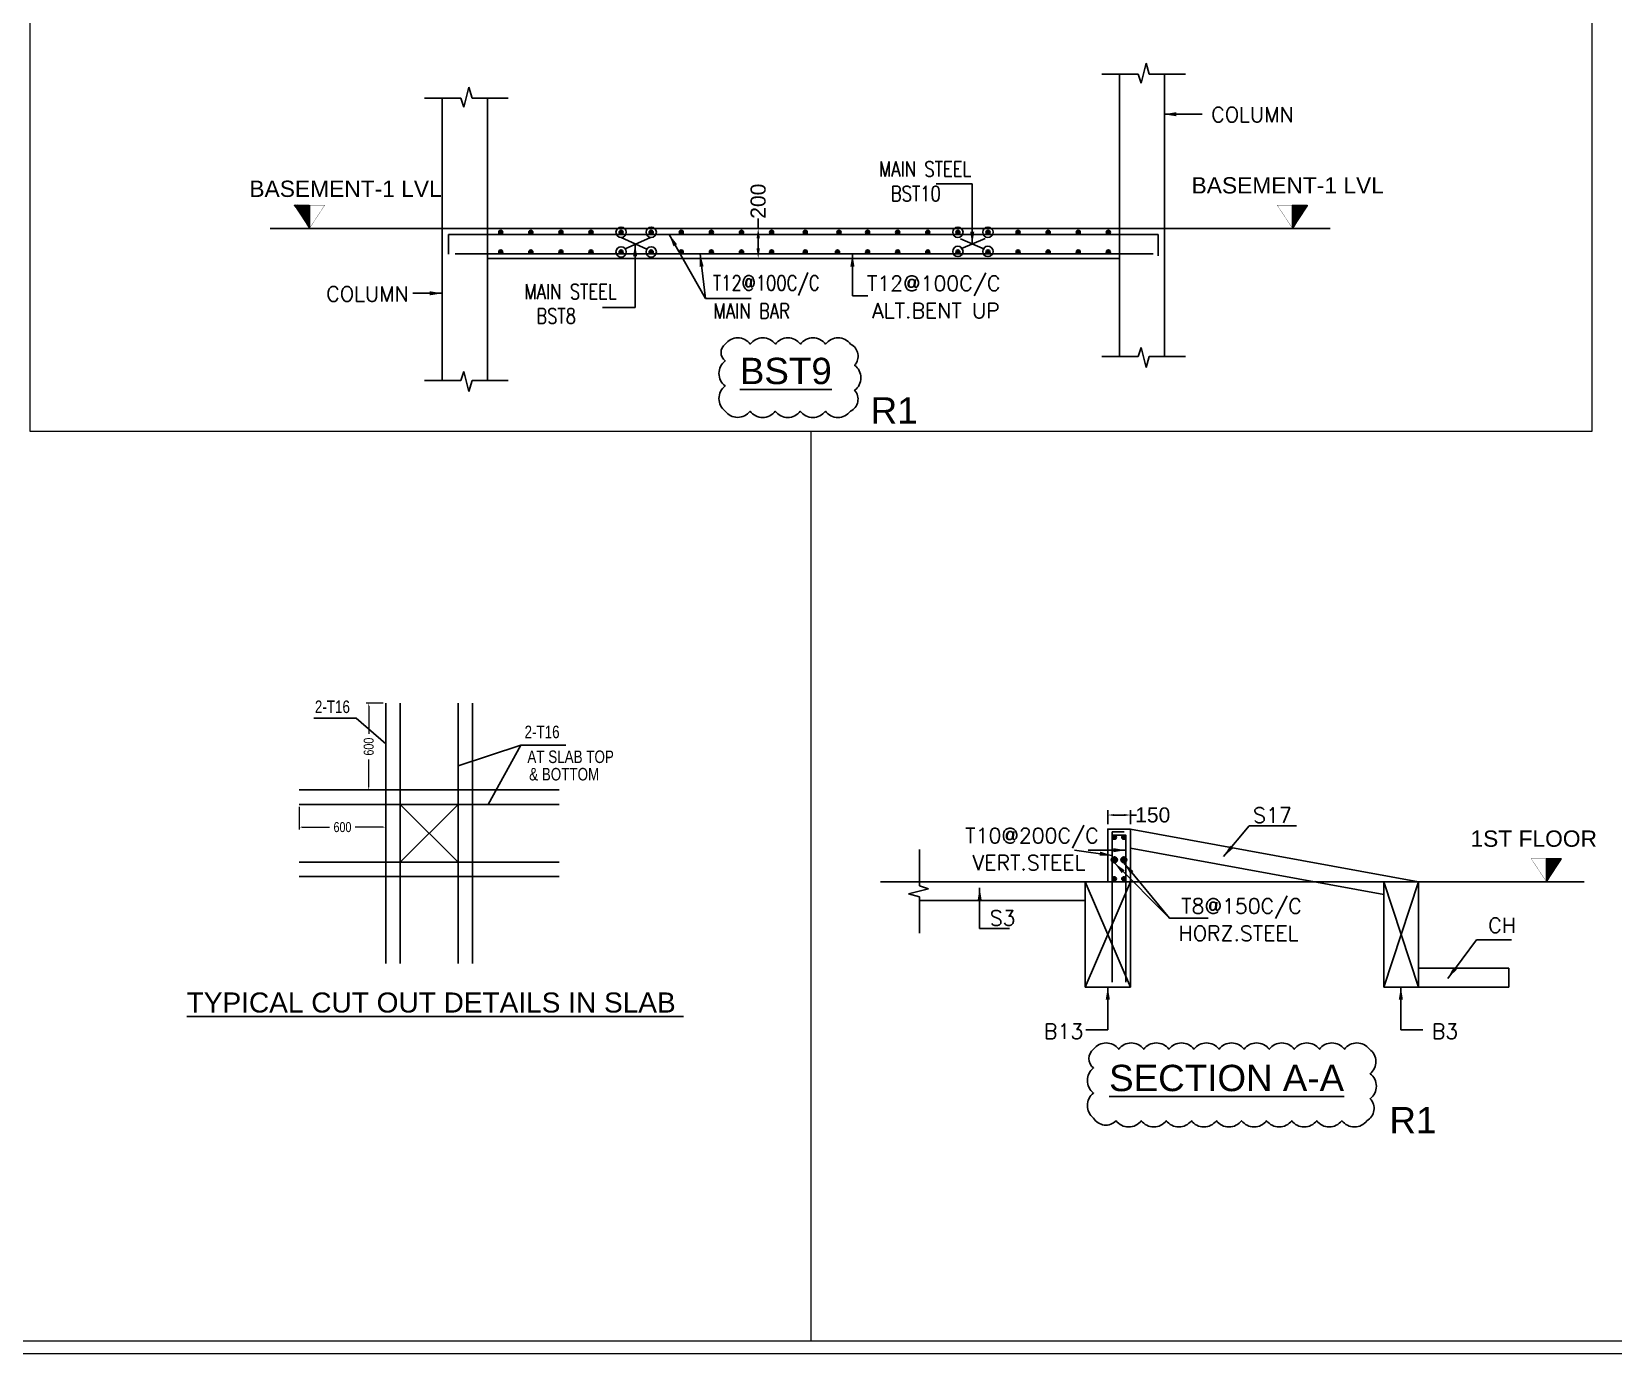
# Model space of a CAD drawing. Header units: metres. Extents: x 1798258 to 2151262, y -74142 to -14742.
# Drawn here: x 2103439 to 2134973, y -74142 to -47797 of the extents above; entities that cross this region are included whole.
import ezdxf
from ezdxf.enums import TextEntityAlignment as Align
from ezdxf.lldxf.tags import DXFTag

# ---------------------------------------------------------------- set-up
doc = ezdxf.new("R2010")
doc.units = ezdxf.units.M
doc.header["$MEASUREMENT"] = 0
for name, color, linetype in [('JW_  BAR', 221, 'Continuous'), ('JW_  BARS', 221, 'Continuous'), ('JW_  DIMENSION', 253, 'Continuous'), ('JW_  SECTION', 4, 'Continuous'), ('JW_AREA', 2, 'Continuous'), ('JW_LEVEL', 7, 'Continuous')]:
    doc.layers.add(name, color=color, linetype=linetype)
doc.layers.add('JW_  TEMPLATE', color=7, linetype='Continuous', lineweight=0)
doc.layers.add('S-LINE-1', color=8, linetype='Continuous', lineweight=0)
doc.styles.add('new4', font='micross.ttf')
doc.styles.add('ROMANS', font='arial.ttf')
doc.styles.add('ROMANS-TITLE', font='ROMANS.shx', dxfattribs={"width": 0.8})
doc.styles.add('RSM2', font='RSM2.SHX', dxfattribs={"width": 0.8, "height": 200})
tags = doc.linetypes.add('HIDDEN', pattern=[0.375, 0.25, -0.125]).pattern_tags.tags
tags[6:7] = [DXFTag(74, 4), DXFTag(75, 0), DXFTag(340, '0'), DXFTag(46, 1.0), DXFTag(50, 0.0), DXFTag(44, 0.0), DXFTag(45, 0.0)]
tags[4:5] = [DXFTag(74, 4), DXFTag(75, 0), DXFTag(340, '0'), DXFTag(46, 1.0), DXFTag(50, 0.0), DXFTag(44, 0.0), DXFTag(45, 0.0)]
doc.dimstyles.new('100mm', dxfattribs={"dimscale": 100, "dimtxt": 1.5, "dimasz": 1.2, "dimexe": 1, "dimexo": 1, "dimgap": 0.09, "dimtad": 0, "dimdec": 0, "dimzin": 0, "dimdsep": 46, "dimtxsty": 'ROMANS', "dimcen": 0.09, "dimclrd": 8, "dimclre": 8, "dimclrt": 2, "dimadec": 0, "dimazin": 0, "dimtfac": 1, "dimtdec": 0, "dimtofl": 0, "dimtmove": 0, "dimatfit": 3, "dimfxl": 1, "dimtolj": 1, "dimtzin": 0, "dimarcsym": 0})
doc.dimstyles.new('DIM_35', dxfattribs={"dimscale": 35, "dimtxt": 2.5, "dimasz": 2.5, "dimexe": 0.5, "dimexo": 1, "dimgap": 1, "dimtad": 1, "dimdec": 0, "dimzin": 3, "dimdsep": 46, "dimtxsty": 'ROMANS', "dimcen": 0, "dimdle": 1, "dimclrd": 256, "dimclre": 256, "dimclrt": 7, "dimazin": 2, "dimtfac": 0.75, "dimtdec": 0, "dimtix": 1, "dimtmove": 2, "dimatfit": 0, "dimfxl": 1, "dimtolj": 1, "dimtzin": 0, "dimlwd": -1, "dimlwe": -1, "dimarcsym": 0})
doc.dimstyles.new('DIM_50', dxfattribs={"dimscale": 50, "dimtxt": 2, "dimasz": 1.2, "dimexe": 1, "dimexo": 1, "dimgap": 1, "dimtad": 0, "dimdec": 0, "dimzin": 0, "dimdsep": 46, "dimtxsty": 'RSM2', "dimcen": 0, "dimclrd": 8, "dimclre": 8, "dimclrt": 2, "dimadec": 0, "dimazin": 0, "dimtfac": 1, "dimtdec": 0, "dimtofl": 0, "dimtmove": 0, "dimatfit": 3, "dimfxl": 1, "dimtolj": 1, "dimtzin": 0, "dimarcsym": 0})

# ---------------------------------------------------------------- blocks, each defined once
blk = doc.blocks.new('*D20')
at = {"layer": 'Defpoints', "color": 0, "transparency": 16777216}
for p in [(59822, -378395), (61550, -378395), (61550, -378848)]:
    blk.add_point(p, dxfattribs=at)
at = {"layer": 'JW_  SECTION', "color": 8, "lineweight": -2, "transparency": 16777216}
for p, q in [((59822, -378445), (59822, -378898)), ((61550, -378445), (61550, -378898)), ((59882, -378848), (60430, -378848)), ((61490, -378848), (60942, -378848))]:
    blk.add_line(p, q, dxfattribs=at)
at = {"layer": 'JW_  SECTION', "color": 8, "transparency": 16777216}
for points in [[(59882, -378838), (59882, -378858), (59822, -378848)], [(61490, -378838), (61490, -378858), (61550, -378848)]]:
    blk.add_solid(points, dxfattribs=at)
at = {"layer": 'JW_  SECTION', "color": 2, "transparency": 16777216, "insert": (60686, -378848), "char_height": 200, "attachment_point": 5, "style": 'RSM2'}
blk.add_mtext('\\A1;600', dxfattribs=at)
blk = doc.blocks.new('*D21')
at = {"layer": 'Defpoints', "color": 0, "transparency": 16777216}
for p in [(61550, -376379), (61210, -378107), (61550, -378107)]:
    blk.add_point(p, dxfattribs=at)
at = {"layer": 'JW_  SECTION', "color": 8, "lineweight": -2, "transparency": 16777216}
for p, q in [((61500, -376379), (61160, -376379)), ((61210, -376439), (61210, -376987)), ((61210, -378047), (61210, -377498)), ((61500, -378107), (61160, -378107))]:
    blk.add_line(p, q, dxfattribs=at)
at = {"layer": 'JW_  SECTION', "color": 8, "transparency": 16777216}
for points in [[(61200, -376439), (61220, -376439), (61210, -376379)], [(61200, -378047), (61220, -378047), (61210, -378107)]]:
    blk.add_solid(points, dxfattribs=at)
at = {"layer": 'JW_  SECTION', "color": 2, "transparency": 16777216, "insert": (61210, -377243), "char_height": 200, "attachment_point": 5, "rotation": 90, "style": 'RSM2'}
blk.add_mtext('\\A1;600', dxfattribs=at)
blk = doc.blocks.new('*D28')
at = {"color": 8, "lineweight": -2, "transparency": 16777216}
for p, q in [((2117924, -51719), (2117924, -51519)), ((2117937, -51719), (2117824, -51719)), ((2117924, -52119), (2117924, -51919)), ((2117937, -52319), (2117824, -52319))]:
    blk.add_line(p, q, dxfattribs=at)
at = {"color": 8, "linetype": 'Continuous', "transparency": 16777216}
for points in [[(2117891, -51919), (2117958, -51919), (2117924, -51719)], [(2117891, -52119), (2117958, -52119), (2117924, -52319)]]:
    blk.add_solid(points, dxfattribs=at)
at = {"layer": 'Defpoints', "color": 0, "linetype": 'Continuous', "transparency": 16777216}
for p in [(2117924, -51719), (2118037, -51719, 8968), (2118037, -52319, 8968)]:
    blk.add_point(p, dxfattribs=at)
at = {"color": 2, "linetype": 'Continuous', "transparency": 16777216, "insert": (2117924, -51177), "char_height": 300, "attachment_point": 5, "rotation": 90, "style": 'ROMANS'}
blk.add_mtext('\\A1;200', dxfattribs=at)
blk = doc.blocks.new('*D69')
at = {"color": 8, "lineweight": -2, "transparency": 16777216}
for p, q in [((2124894, -63592), (2124894, -63312)), ((2125345, -63592), (2125345, -63312)), ((2125014, -63412), (2125225, -63412)), ((2125345, -63412), (2125465, -63412))]:
    blk.add_line(p, q, dxfattribs=at)
at = {"color": 8, "transparency": 16777216}
for points in [[(2125014, -63392), (2125014, -63432), (2124894, -63412)], [(2125225, -63432), (2125225, -63392), (2125345, -63412)]]:
    blk.add_solid(points, dxfattribs=at)
at = {"layer": 'Defpoints', "color": 0, "transparency": 16777216}
for p in [(2124894, -63692), (2125345, -63412), (2125345, -63692)]:
    blk.add_point(p, dxfattribs=at)
at = {"color": 2, "transparency": 16777216, "insert": (2125790, -63412), "char_height": 300, "attachment_point": 5, "style": 'ROMANS'}
blk.add_mtext('\\A1;150', dxfattribs=at)
blk = doc.blocks.new('A$C128622F2')
at = {"color": 6, "linetype": 'HIDDEN'}
for p, q in [((-10839.6, 7740.4), (-9687.6, 6588.4)), ((-9687.6, 7740.4), (-10839.6, 6588.4))]:
    blk.add_line(p, q, dxfattribs=at)
blk.add_lwpolyline([(-10839.6, 6588.4), (-9687.6, 6588.4), (-9687.6, 7740.4), (-10839.6, 7740.4)], close=True, dxfattribs=at)
at = {"layer": 'JW_  BARS', "lineweight": -3}
for p, q in [((-11127.6, 9756.4), (-11127.6, 4572.4)), ((-10839.6, 9756.4), (-10839.6, 4572.4)), ((-9687.6, 9756.4), (-9687.6, 4572.4)), ((-9399.6, 9756.4), (-9399.6, 4572.4)), ((-12855.6, 8028.4), (-7671.6, 8028.4)), ((-12855.6, 7740.4), (-7671.6, 7740.4)), ((-12855.6, 6588.4), (-7671.6, 6588.4)), ((-12855.6, 6300.4), (-7671.6, 6300.4)), ((-7671.6, 6300.4), (-12855.6, 6300.4))]:
    blk.add_line(p, q, dxfattribs=at)
at = {"style": 'new4'}
blk.add_text('%%UTYPICAL CUT OUT DETAILS IN SLAB ', height=400, dxfattribs=at).set_placement((-15097.2, 3591.7))
at = {"layer": 'JW_  SECTION', "color": 2, "style": 'RSM2', "width": 0.8}
for s, p in [('2-T16', (-12541.4, 9561.5)), ('2-T16', (-8361.2, 9060.1)), ('AT SLAB TOP ', (-8304.5, 8564.6)), ('& BOTTOM', (-8269.1, 8217.8))]:
    blk.add_text(s, height=250, dxfattribs=at).set_placement(p)
at = {"layer": 'JW_  SECTION'}
dim = blk.add_linear_dim(base=(-11467.3, 8028.4), p1=(-11127.6, 9756.4), p2=(-11127.6, 8028.4), angle=90, text='600', dimstyle='DIM_50', dxfattribs=at)
dim.commit()
dim.dimension.update_dxf_attribs({"geometry": '*D21', "text_midpoint": (-11467.3, 8892.4), "insert": (-72677.4, 386134.9)})
dim = blk.add_linear_dim(base=(-11127.6, 7287.3), p1=(-12855.6, 7740.4), p2=(-11127.6, 7740.4), text='600', dimstyle='DIM_50', dxfattribs=at)
dim.commit()
dim.dimension.update_dxf_attribs({"geometry": '*D20', "text_midpoint": (-11991.6, 7287.3), "insert": (-72677.4, 386134.9)})
at = {"layer": 'JW_  DIMENSION'}
for points in [[(-11127.6, 8950.5), (-11720.3, 9462.1), (-12565, 9462.1)], [(-9687.6, 8509.4), (-8433.4, 8921.5), (-7541.3, 8921.5)], [(-9084.3, 7740.4), (-8433.4, 8921.5), (-7541.3, 8921.5)]]:
    blk.add_leader(points, dimstyle='DIM_35', dxfattribs=at)

msp = doc.modelspace()

# ---------------------------------------------------------------- hatches: boundary and pattern name
at = {"layer": 'JW_  BAR'}
h = msp.add_hatch(color=256, dxfattribs=at)
h.dxf.hatch_style = 1
edge = h.paths.add_edge_path()
edge.add_arc((2112791, -51797.2), 40.5, -180, 180, ccw=False)
h = msp.add_hatch(color=256, dxfattribs=at)
h.dxf.hatch_style = 1
edge = h.paths.add_edge_path()
edge.add_arc((2113391, -51797.2), 40.5, -180, 180, ccw=False)
h = msp.add_hatch(color=256, dxfattribs=at)
h.dxf.hatch_style = 1
edge = h.paths.add_edge_path()
edge.add_arc((2113991, -51797.2), 40.5, -180, 180, ccw=False)
h = msp.add_hatch(color=256, dxfattribs=at)
h.dxf.hatch_style = 1
edge = h.paths.add_edge_path()
edge.add_arc((2114591, -51797.2), 40.5, -180, 180, ccw=False)
h = msp.add_hatch(color=256, dxfattribs=at)
h.dxf.hatch_style = 1
edge = h.paths.add_edge_path()
edge.add_arc((2115191, -51797.2), 40.5, -180, 180, ccw=False)
h = msp.add_hatch(color=256, dxfattribs=at)
h.dxf.hatch_style = 1
edge = h.paths.add_edge_path()
edge.add_arc((2115791, -51797.2), 40.5, -180, 180, ccw=False)
h = msp.add_hatch(color=256, dxfattribs=at)
h.dxf.hatch_style = 1
edge = h.paths.add_edge_path()
edge.add_arc((2116391, -51797.2), 40.5, -180, 180, ccw=False)
h = msp.add_hatch(color=256, dxfattribs=at)
h.dxf.hatch_style = 1
edge = h.paths.add_edge_path()
edge.add_arc((2116991, -51797.2), 40.5, -180, 180, ccw=False)
h = msp.add_hatch(color=256, dxfattribs=at)
h.dxf.hatch_style = 1
edge = h.paths.add_edge_path()
edge.add_arc((2117591, -51797.2), 40.5, -180, 180, ccw=False)
h = msp.add_hatch(color=256, dxfattribs=at)
h.dxf.hatch_style = 1
edge = h.paths.add_edge_path()
edge.add_arc((2118191, -51797.2), 40.5, -180, 180, ccw=False)
h = msp.add_hatch(color=256, dxfattribs=at)
h.dxf.hatch_style = 1
edge = h.paths.add_edge_path()
edge.add_arc((2118862.8, -51797.2), 40.5, -180, 180, ccw=False)
h = msp.add_hatch(color=256, dxfattribs=at)
h.dxf.hatch_style = 1
edge = h.paths.add_edge_path()
edge.add_arc((2119534.7, -51797.2), 40.5, -180, 180, ccw=False)
h = msp.add_hatch(color=256, dxfattribs=at)
h.dxf.hatch_style = 1
edge = h.paths.add_edge_path()
edge.add_arc((2120105.1, -51797.2), 40.5, -180, 180, ccw=False)
h = msp.add_hatch(color=256, dxfattribs=at)
h.dxf.hatch_style = 1
edge = h.paths.add_edge_path()
edge.add_arc((2120705.1, -51797.2), 40.5, -180, 180, ccw=False)
h = msp.add_hatch(color=256, dxfattribs=at)
h.dxf.hatch_style = 1
edge = h.paths.add_edge_path()
edge.add_arc((2121305.1, -51797.2), 40.5, -180, 180, ccw=False)
h = msp.add_hatch(color=256, dxfattribs=at)
h.dxf.hatch_style = 1
edge = h.paths.add_edge_path()
edge.add_arc((2121905.1, -51797.2), 40.5, -180, 180, ccw=False)
h = msp.add_hatch(color=256, dxfattribs=at)
h.dxf.hatch_style = 1
edge = h.paths.add_edge_path()
edge.add_arc((2122505.1, -51797.2), 40.5, -180, 180, ccw=False)
h = msp.add_hatch(color=256, dxfattribs=at)
h.dxf.hatch_style = 1
edge = h.paths.add_edge_path()
edge.add_arc((2123105.1, -51797.2), 40.5, -180, 180, ccw=False)
h = msp.add_hatch(color=256, dxfattribs=at)
h.dxf.hatch_style = 1
edge = h.paths.add_edge_path()
edge.add_arc((2123705.1, -51797.2), 40.5, 360, 720)
h = msp.add_hatch(color=256, dxfattribs=at)
h.dxf.hatch_style = 1
edge = h.paths.add_edge_path()
edge.add_arc((2124305.1, -51797.2), 40.5, 360, 720)
h = msp.add_hatch(color=256, dxfattribs=at)
h.dxf.hatch_style = 1
edge = h.paths.add_edge_path()
edge.add_arc((2124905.1, -51797.2), 40.5, -180, 180, ccw=False)
h = msp.add_hatch(color=256, dxfattribs=at)
h.dxf.hatch_style = 1
edge = h.paths.add_edge_path()
edge.add_arc((2112791, -52188.9), 40.5, -180, 180, ccw=False)
h = msp.add_hatch(color=256, dxfattribs=at)
h.dxf.hatch_style = 1
edge = h.paths.add_edge_path()
edge.add_arc((2113391, -52188.9), 40.5, -180, 180, ccw=False)
h = msp.add_hatch(color=256, dxfattribs=at)
h.dxf.hatch_style = 1
edge = h.paths.add_edge_path()
edge.add_arc((2113991, -52188.9), 40.5, -180, 180, ccw=False)
h = msp.add_hatch(color=256, dxfattribs=at)
h.dxf.hatch_style = 1
edge = h.paths.add_edge_path()
edge.add_arc((2114591, -52188.9), 40.5, -180, 180, ccw=False)
h = msp.add_hatch(color=256, dxfattribs=at)
h.dxf.hatch_style = 1
edge = h.paths.add_edge_path()
edge.add_arc((2115191, -52188.9), 40.5, -180, 180, ccw=False)
h = msp.add_hatch(color=256, dxfattribs=at)
h.dxf.hatch_style = 1
edge = h.paths.add_edge_path()
edge.add_arc((2115791, -52188.9), 40.5, -180, 180, ccw=False)
h = msp.add_hatch(color=256, dxfattribs=at)
h.dxf.hatch_style = 1
edge = h.paths.add_edge_path()
edge.add_arc((2116391, -52188.9), 40.5, -180, 180, ccw=False)
h = msp.add_hatch(color=256, dxfattribs=at)
h.dxf.hatch_style = 1
edge = h.paths.add_edge_path()
edge.add_arc((2116991, -52188.9), 40.5, -180, 180, ccw=False)
h = msp.add_hatch(color=256, dxfattribs=at)
h.dxf.hatch_style = 1
edge = h.paths.add_edge_path()
edge.add_arc((2117591, -52188.9), 40.5, -180, 180, ccw=False)
h = msp.add_hatch(color=256, dxfattribs=at)
h.dxf.hatch_style = 1
edge = h.paths.add_edge_path()
edge.add_arc((2118191, -52188.9), 40.5, -180, 180, ccw=False)
h = msp.add_hatch(color=256, dxfattribs=at)
h.dxf.hatch_style = 1
edge = h.paths.add_edge_path()
edge.add_arc((2118862.8, -52188.9), 40.5, -180, 180, ccw=False)
h = msp.add_hatch(color=256, dxfattribs=at)
h.dxf.hatch_style = 1
edge = h.paths.add_edge_path()
edge.add_arc((2119505.1, -52188.9), 40.5, -180, 180, ccw=False)
h = msp.add_hatch(color=256, dxfattribs=at)
h.dxf.hatch_style = 1
edge = h.paths.add_edge_path()
edge.add_arc((2120105.1, -52188.9), 40.5, -180, 180, ccw=False)
h = msp.add_hatch(color=256, dxfattribs=at)
h.dxf.hatch_style = 1
edge = h.paths.add_edge_path()
edge.add_arc((2120705.1, -52188.9), 40.5, -180, 180, ccw=False)
h = msp.add_hatch(color=256, dxfattribs=at)
h.dxf.hatch_style = 1
edge = h.paths.add_edge_path()
edge.add_arc((2121305.1, -52188.9), 40.5, -180, 180, ccw=False)
h = msp.add_hatch(color=256, dxfattribs=at)
h.dxf.hatch_style = 1
edge = h.paths.add_edge_path()
edge.add_arc((2121905.1, -52188.9), 40.5, -180, 180, ccw=False)
h = msp.add_hatch(color=256, dxfattribs=at)
h.dxf.hatch_style = 1
edge = h.paths.add_edge_path()
edge.add_arc((2122505.1, -52188.9), 40.5, -180, 180, ccw=False)
h = msp.add_hatch(color=256, dxfattribs=at)
h.dxf.hatch_style = 1
edge = h.paths.add_edge_path()
edge.add_arc((2123105.1, -52188.9), 40.5, -180, 180, ccw=False)
h = msp.add_hatch(color=256, dxfattribs=at)
h.dxf.hatch_style = 1
edge = h.paths.add_edge_path()
edge.add_arc((2123705.1, -52188.9), 40.5, 360, 720)
h = msp.add_hatch(color=256, dxfattribs=at)
h.dxf.hatch_style = 1
edge = h.paths.add_edge_path()
edge.add_arc((2124305.1, -52188.9), 40.5, 360, 720)
h = msp.add_hatch(color=256, dxfattribs=at)
h.dxf.hatch_style = 1
edge = h.paths.add_edge_path()
edge.add_arc((2124905.1, -52188.9), 40.5, -180, 180, ccw=False)
h = msp.add_hatch(color=256, dxfattribs=at)
h.dxf.hatch_style = 1
edge = h.paths.add_edge_path()
edge.add_arc((2125024.4, -63855), 40.5, -180, 180, ccw=False)
h = msp.add_hatch(color=256, dxfattribs=at)
h.dxf.hatch_style = 1
edge = h.paths.add_edge_path()
edge.add_arc((2125214, -63855), 40.5, -180, 180, ccw=False)
h = msp.add_hatch(color=256, dxfattribs=at)
h.dxf.hatch_style = 1
edge = h.paths.add_edge_path()
edge.add_arc((2125024.4, -64305), 40.5, -180, 180, ccw=False)
h = msp.add_hatch(color=256, dxfattribs=at)
h.dxf.hatch_style = 1
edge = h.paths.add_edge_path()
edge.add_arc((2125214, -64305), 40.5, -180, 180, ccw=False)
h = msp.add_hatch(color=256, dxfattribs=at)
h.dxf.hatch_style = 1
edge = h.paths.add_edge_path()
edge.add_arc((2125024.4, -64683), 40.5, -180, 180, ccw=False)
h = msp.add_hatch(color=256, dxfattribs=at)
h.dxf.hatch_style = 1
edge = h.paths.add_edge_path()
edge.add_arc((2125214, -64683), 40.5, -180, 180, ccw=False)
at = {"layer": 'JW_LEVEL'}
h = msp.add_hatch(dxfattribs=at)
h.set_pattern_fill('ANSI31', color=1, scale=2, style=0)
h.set_pattern_definition([(45, (1288909.6119, 1022624.43833), (-0.176776695297, 0.176776695297), [])])
h.paths.add_polyline_path([(2108978.4, -51719.4), (2108978.4, -51258.4), (2108676.4, -51258.4)])
h = msp.add_hatch(dxfattribs=at)
h.set_pattern_fill('ANSI31', color=1, scale=2, style=0)
h.set_pattern_definition([(45, (1262666.61202, 1022624.43833), (-0.176776695297, 0.176776695297), [])])
h.paths.add_polyline_path([(2128576, -51719.4), (2128576, -51258.4), (2128878, -51258.4)])
h = msp.add_hatch(dxfattribs=at)
h.set_pattern_fill('ANSI31', color=1, scale=2, style=0)
h.set_pattern_definition([(45, (1267727.84698, 1009602.34228), (-0.176776695297, 0.176776695297), [])])
h.paths.add_polyline_path([(2133637.3, -64741.5), (2133637.3, -64280.5), (2133939.2, -64280.5)])

# ---------------------------------------------------------------- linework, layer by layer
for points in [[(2117266.5, -54026.5, -0.5), (2117766.5, -54026.5, -0.5), (2118266.5, -54026.5, -0.5), (2118766.5, -54026.5, -0.5), (2119266.5, -54026.5, -0.5), (2119766.5, -54026.5, -0.5), (2119846.5, -54446.5, -0.5), (2119846.5, -54946.5, -0.5), (2119763.5, -55363.5, -0.5), (2119263.5, -55363.5, -0.5), (2118763.5, -55363.5, -0.5), (2118263.5, -55363.5, -0.5), (2117763.5, -55363.5, -0.5), (2117266.5, -55360.5, -0.5), (2117266.5, -54860.5, -0.5), (2117266.5, -54360.5, -0.5)], [(2124611.5, -68080, -0.5), (2125111.5, -68080, -0.5), (2125611.5, -68080, -0.5), (2126111.5, -68080, -0.5), (2126611.5, -68080, -0.5), (2127111.5, -68080, -0.5), (2127611.5, -68080, -0.5), (2128111.5, -68080, -0.5), (2128611.5, -68080, -0.5), (2129111.5, -68080, -0.5), (2129611.5, -68080, -0.5), (2130111.5, -68080, -0.5), (2130123.5, -68568, -0.5), (2130123.5, -69068, -0.5), (2130060, -69504.5, -0.5), (2129560, -69504.5, -0.5), (2129060, -69504.5, -0.5), (2128560, -69504.5, -0.5), (2128060, -69504.5, -0.5), (2127560, -69504.5, -0.5), (2127060, -69504.5, -0.5), (2126560, -69504.5, -0.5), (2126060, -69504.5, -0.5), (2125560, -69504.5, -0.5), (2125060, -69504.5, -0.5), (2124611.5, -69453, -0.5), (2124611.5, -68953, -0.5), (2124611.5, -68453, -0.5)]]:
    msp.add_lwpolyline(points, format="xyb", close=True)
at = {"color": 8}
for centre in [(2125024.4, -64305, 0), (2125214, -64305, 0)]:
    msp.add_circle(centre, 60.4, dxfattribs=at)
at = {"layer": 'JW_  BAR', "ltscale": 1500}
for p, q in [((2111750.3, -51837.7, 8968.2), (2125900.7, -51837.7, 8968.2)), ((2111750.3, -51837.7, 8968.2), (2111750.3, -52233.9, 8968.2)), ((2125900.7, -51837.7, 8968.2), (2125900.7, -52264.8, 8968.2)), ((2111884.1, -52229.4, 8968.2), (2125801.7, -52229.4, 8968.2))]:
    msp.add_line(p, q, dxfattribs=at)
at = {"layer": 'JW_  BAR'}
for p, q in [((2112831.5, -51797.2, 8968.2), (2112750.5, -51797.2, 8968.2)), ((2112791, -51756.7, 8968.2), (2112791, -51837.7, 8968.2)), ((2113431.5, -51797.2, 8968.2), (2113350.5, -51797.2, 8968.2)), ((2113391, -51756.7, 8968.2), (2113391, -51837.7, 8968.2)), ((2114031.5, -51797.2, 8968.2), (2113950.5, -51797.2, 8968.2)), ((2113991, -51756.7, 8968.2), (2113991, -51837.7, 8968.2)), ((2114631.5, -51797.2, 8968.2), (2114550.5, -51797.2, 8968.2)), ((2114591, -51756.7, 8968.2), (2114591, -51837.7, 8968.2)), ((2115231.5, -51797.2, 8968.2), (2115150.5, -51797.2, 8968.2)), ((2115191, -51756.7, 8968.2), (2115191, -51837.7, 8968.2)), ((2115831.5, -51797.2, 8968.2), (2115750.5, -51797.2, 8968.2)), ((2115791, -51756.7, 8968.2), (2115791, -51837.7, 8968.2)), ((2116431.5, -51797.2, 8968.2), (2116350.5, -51797.2, 8968.2)), ((2116391, -51756.7, 8968.2), (2116391, -51837.7, 8968.2)), ((2117031.5, -51797.2, 8968.2), (2116950.5, -51797.2, 8968.2)), ((2116991, -51756.7, 8968.2), (2116991, -51837.7, 8968.2)), ((2117631.5, -51797.2, 8968.2), (2117550.5, -51797.2, 8968.2)), ((2117591, -51756.7, 8968.2), (2117591, -51837.7, 8968.2)), ((2118231.5, -51797.2, 8968.2), (2118150.5, -51797.2, 8968.2)), ((2118191, -51756.7, 8968.2), (2118191, -51837.7, 8968.2)), ((2118903.3, -51797.2, 8968.2), (2118822.3, -51797.2, 8968.2)), ((2118862.8, -51756.7, 8968.2), (2118862.8, -51837.7, 8968.2)), ((2119575.2, -51797.2, 8968.2), (2119494.2, -51797.2, 8968.2)), ((2119534.7, -51756.7, 8968.2), (2119534.7, -51837.7, 8968.2)), ((2120145.6, -51797.2, 8968.2), (2120064.6, -51797.2, 8968.2)), ((2120105.1, -51756.7, 8968.2), (2120105.1, -51837.7, 8968.2)), ((2120745.6, -51797.2, 8968.2), (2120664.6, -51797.2, 8968.2)), ((2120705.1, -51756.7, 8968.2), (2120705.1, -51837.7, 8968.2)), ((2121345.6, -51797.2, 8968.2), (2121264.6, -51797.2, 8968.2)), ((2121305.1, -51756.7, 8968.2), (2121305.1, -51837.7, 8968.2)), ((2121945.6, -51797.2, 8968.2), (2121864.6, -51797.2, 8968.2)), ((2121905.1, -51756.7, 8968.2), (2121905.1, -51837.7, 8968.2)), ((2122545.6, -51797.2, 8968.2), (2122464.6, -51797.2, 8968.2)), ((2122505.1, -51756.7, 8968.2), (2122505.1, -51837.7, 8968.2)), ((2123145.6, -51797.2, 8968.2), (2123064.6, -51797.2, 8968.2)), ((2123105.1, -51756.7, 8968.2), (2123105.1, -51837.7, 8968.2)), ((2123664.6, -51797.2, 8968.2), (2123745.6, -51797.2, 8968.2)), ((2123705.1, -51756.7, 8968.2), (2123705.1, -51837.7, 8968.2)), ((2124264.6, -51797.2, 8968.2), (2124345.6, -51797.2, 8968.2)), ((2124305.1, -51756.7, 8968.2), (2124305.1, -51837.7, 8968.2)), ((2124945.6, -51797.2, 8968.2), (2124864.6, -51797.2, 8968.2)), ((2124905.1, -51756.7, 8968.2), (2124905.1, -51837.7, 8968.2)), ((2112831.5, -52188.9, 8968.2), (2112750.5, -52188.9, 8968.2)), ((2112791, -52148.4, 8968.2), (2112791, -52229.4, 8968.2)), ((2113431.5, -52188.9, 8968.2), (2113350.5, -52188.9, 8968.2)), ((2113391, -52148.4, 8968.2), (2113391, -52229.4, 8968.2)), ((2114031.5, -52188.9, 8968.2), (2113950.5, -52188.9, 8968.2)), ((2113991, -52148.4, 8968.2), (2113991, -52229.4, 8968.2)), ((2114631.5, -52188.9, 8968.2), (2114550.5, -52188.9, 8968.2)), ((2114591, -52148.4, 8968.2), (2114591, -52229.4, 8968.2)), ((2115231.5, -52188.9, 8968.2), (2115150.5, -52188.9, 8968.2)), ((2115191, -52148.4, 8968.2), (2115191, -52229.4, 8968.2)), ((2115831.5, -52188.9, 8968.2), (2115750.5, -52188.9, 8968.2)), ((2115791, -52148.4, 8968.2), (2115791, -52229.4, 8968.2)), ((2116431.5, -52188.9, 8968.2), (2116350.5, -52188.9, 8968.2)), ((2116391, -52148.4, 8968.2), (2116391, -52229.4, 8968.2)), ((2117031.5, -52188.9, 8968.2), (2116950.5, -52188.9, 8968.2)), ((2116991, -52148.4, 8968.2), (2116991, -52229.4, 8968.2)), ((2117631.5, -52188.9, 8968.2), (2117550.5, -52188.9, 8968.2)), ((2117591, -52148.4, 8968.2), (2117591, -52229.4, 8968.2)), ((2118231.5, -52188.9, 8968.2), (2118150.5, -52188.9, 8968.2)), ((2118191, -52148.4, 8968.2), (2118191, -52229.4, 8968.2)), ((2118903.3, -52188.9, 8968.2), (2118822.3, -52188.9, 8968.2)), ((2118862.8, -52148.4, 8968.2), (2118862.8, -52229.4, 8968.2)), ((2119545.6, -52188.9, 8968.2), (2119464.6, -52188.9, 8968.2)), ((2119505.1, -52148.4, 8968.2), (2119505.1, -52229.4, 8968.2)), ((2120145.6, -52188.9, 8968.2), (2120064.6, -52188.9, 8968.2)), ((2120105.1, -52148.4, 8968.2), (2120105.1, -52229.4, 8968.2)), ((2120745.6, -52188.9, 8968.2), (2120664.6, -52188.9, 8968.2)), ((2120705.1, -52148.4, 8968.2), (2120705.1, -52229.4, 8968.2)), ((2121345.6, -52188.9, 8968.2), (2121264.6, -52188.9, 8968.2)), ((2121305.1, -52148.4, 8968.2), (2121305.1, -52229.4, 8968.2)), ((2121945.6, -52188.9, 8968.2), (2121864.6, -52188.9, 8968.2)), ((2121905.1, -52148.4, 8968.2), (2121905.1, -52229.4, 8968.2)), ((2122545.6, -52188.9, 8968.2), (2122464.6, -52188.9, 8968.2)), ((2122505.1, -52148.4, 8968.2), (2122505.1, -52229.4, 8968.2)), ((2123145.6, -52188.9, 8968.2), (2123064.6, -52188.9, 8968.2)), ((2123105.1, -52148.4, 8968.2), (2123105.1, -52229.4, 8968.2)), ((2123664.6, -52188.9, 8968.2), (2123745.6, -52188.9, 8968.2)), ((2123705.1, -52148.4, 8968.2), (2123705.1, -52229.4, 8968.2)), ((2124264.6, -52188.9, 8968.2), (2124345.6, -52188.9, 8968.2)), ((2124305.1, -52148.4, 8968.2), (2124305.1, -52229.4, 8968.2)), ((2124945.6, -52188.9, 8968.2), (2124864.6, -52188.9, 8968.2)), ((2124905.1, -52148.4, 8968.2), (2124905.1, -52229.4, 8968.2)), ((2125064.9, -63855, 0), (2124983.9, -63855, 0)), ((2125024.4, -63814.5, 0), (2125024.4, -63895.5, 0)), ((2125254.5, -63855, 0), (2125173.5, -63855, 0)), ((2125214, -63814.5, 0), (2125214, -63895.5, 0)), ((2125064.9, -64305, 0), (2124983.9, -64305, 0)), ((2125024.4, -64264.5, 0), (2125024.4, -64345.5, 0)), ((2125254.5, -64305, 0), (2125173.5, -64305, 0)), ((2125214, -64264.5, 0), (2125214, -64345.5, 0)), ((2125024.4, -64642.5, 0), (2125024.4, -64723.5, 0)), ((2125214, -64642.5, 0), (2125214, -64723.5, 0)), ((2125064.9, -64683, 0), (2124983.9, -64683, 0)), ((2125254.5, -64683, 0), (2125173.5, -64683, 0))]:
    msp.add_line(p, q, dxfattribs=at)
at = {"layer": 'JW_  BAR', "ltscale": 1500, "elevation": 0}
for points in [[(2125222, -63748), (2124983.9, -63748), (2124983.9, -66741.5)], [(2125003, -63814.5), (2125254.5, -63814.5), (2125254.5, -66741.5)]]:
    msp.add_lwpolyline(points, dxfattribs=at)
at = {"layer": 'JW_  BAR'}
for centre in [(2112791, -51797.2, 8968.2), (2113391, -51797.2, 8968.2), (2113991, -51797.2, 8968.2), (2114591, -51797.2, 8968.2), (2115191, -51797.2, 8968.2), (2115791, -51797.2, 8968.2), (2116391, -51797.2, 8968.2), (2116991, -51797.2, 8968.2), (2117591, -51797.2, 8968.2), (2118191, -51797.2, 8968.2), (2118862.8, -51797.2, 8968.2), (2119534.7, -51797.2, 8968.2), (2120105.1, -51797.2, 8968.2), (2120705.1, -51797.2, 8968.2), (2121305.1, -51797.2, 8968.2), (2121905.1, -51797.2, 8968.2), (2122505.1, -51797.2, 8968.2), (2123105.1, -51797.2, 8968.2), (2123705.1, -51797.2, 8968.2), (2124305.1, -51797.2, 8968.2), (2124905.1, -51797.2, 8968.2), (2112791, -52188.9, 8968.2), (2113391, -52188.9, 8968.2), (2113991, -52188.9, 8968.2), (2114591, -52188.9, 8968.2), (2115191, -52188.9, 8968.2), (2115791, -52188.9, 8968.2), (2116391, -52188.9, 8968.2), (2116991, -52188.9, 8968.2), (2117591, -52188.9, 8968.2), (2118191, -52188.9, 8968.2), (2118862.8, -52188.9, 8968.2), (2119505.1, -52188.9, 8968.2), (2120105.1, -52188.9, 8968.2), (2120705.1, -52188.9, 8968.2), (2121305.1, -52188.9, 8968.2), (2121905.1, -52188.9, 8968.2), (2122505.1, -52188.9, 8968.2), (2123105.1, -52188.9, 8968.2), (2123705.1, -52188.9, 8968.2), (2124305.1, -52188.9, 8968.2), (2124905.1, -52188.9, 8968.2), (2125024.4, -63855, 0), (2125214, -63855, 0), (2125024.4, -64305, 0), (2125214, -64305, 0), (2125024.4, -64683, 0), (2125214, -64683, 0)]:
    msp.add_circle(centre, 40.5, dxfattribs=at)
at = {"layer": 'JW_  SECTION', "color": 8, "ltscale": 4500}
for p, q in [((2125556.3, -48822.6, 8968.2), (2125656.5, -48425.5, 8968.2)), ((2125656.5, -48425.5, 8968.2), (2125718.4, -48643.7, 8968.2)), ((2124773, -48643.7, 8968.2), (2125497.3, -48643.7, 8968.2)), ((2125497.3, -48643.7, 8968.2), (2125556.3, -48822.6, 8968.2)), ((2125718.4, -48643.7, 8968.2), (2126442.6, -48643.7, 8968.2)), ((2111273, -49123.7, 8968.2), (2111997.3, -49123.7, 8968.2)), ((2111997.3, -49123.7, 8968.2), (2112056.3, -49302.6, 8968.2)), ((2112056.3, -49302.6, 8968.2), (2112156.5, -48905.5, 8968.2)), ((2112156.5, -48905.5, 8968.2), (2112218.4, -49123.7, 8968.2)), ((2112218.4, -49123.7, 8968.2), (2112942.6, -49123.7, 8968.2)), ((2125497.3, -54273.6, 8968.2), (2125556.3, -54094.7, 8968.2)), ((2125556.3, -54094.7, 8968.2), (2125656.5, -54491.8, 8968.2)), ((2124773, -54273.6, 8968.2), (2125497.3, -54273.6, 8968.2)), ((2125656.5, -54491.8, 8968.2), (2125718.4, -54273.6, 8968.2)), ((2125718.4, -54273.6, 8968.2), (2126442.6, -54273.6, 8968.2)), ((2111273, -54753.6, 8968.2), (2111997.3, -54753.6, 8968.2)), ((2111997.3, -54753.6, 8968.2), (2112056.3, -54574.7, 8968.2)), ((2112056.3, -54574.7, 8968.2), (2112156.5, -54971.8, 8968.2)), ((2112156.5, -54971.8, 8968.2), (2112218.4, -54753.6, 8968.2)), ((2112218.4, -54753.6, 8968.2), (2112942.6, -54753.6, 8968.2)), ((2121141.9, -64097.1, 8968.2), (2121141.9, -64821.3, 8968.2)), ((2121320.8, -64880.3, 8968.2), (2120923.7, -64980.5, 8968.2)), ((2121141.9, -64821.3, 8968.2), (2121320.8, -64880.3, 8968.2)), ((2120923.7, -64980.5, 8968.2), (2121141.9, -65042.4, 8968.2)), ((2121141.9, -65042.4, 8968.2), (2121141.9, -65766.6, 8968.2))]:
    msp.add_line(p, q, dxfattribs=at)
at = {"layer": 'JW_  SECTION', "ltscale": 4500}
for p, q in [((2125125.6, -48643.7, 8968.2), (2125125.6, -54273.6, 8968.2)), ((2126025.6, -54273.6, 8968.2), (2126025.6, -48643.7, 8968.2)), ((2111625.6, -49123.7, 8968.2), (2111625.6, -54753.6, 8968.2)), ((2112525.6, -54753.6, 8968.2), (2112525.6, -49123.7, 8968.2)), ((2112525.6, -51719.4, 8968.2), (2111625.6, -51719.4, 8968.2)), ((2111625.6, -51719.4, 8968.2), (2125125.6, -51719.4, 8968.2)), ((2112525.6, -52319.4, 8968.2), (2116989.9, -52319.4, 8968.2)), ((2116989.9, -52319.4, 8968.2), (2125125.6, -52319.4, 8968.2)), ((2125344.5, -63691.5, 0), (2131086.8, -64741.5)), ((2125344.5, -64072.7, 0), (2130396.8, -64996.6, 0)), ((2124443.3, -64741.5), (2121141.9, -64741.5)), ((2124443.3, -65116.5), (2121141.9, -65116.5)), ((2131086.8, -66466.5), (2132886.8, -66466.5, 0)), ((2132886.8, -66841.5, 0), (2132886.8, -66466.5, 0)), ((2131086.8, -66841.5), (2132886.8, -66841.5, 0))]:
    msp.add_line(p, q, dxfattribs=at)
at = {"layer": 'JW_  SECTION', "color": 8, "linetype": 'HIDDEN', "ltscale": 700}
for p, q in [((2108196.5, -51719.4, 8968.2), (2111625.6, -51719.4, 8968.2)), ((2125125.6, -51719.4, 8968.2), (2129326.9, -51719.4, 8968.2)), ((2120359.5, -64741.5), (2134388.1, -64741.5))]:
    msp.add_line(p, q, dxfattribs=at)
at = {"layer": 'JW_  SECTION', "color": 8, "ltscale": 1500}
for p, q in [((2124443.3, -66841.5, 0), (2125344.5, -64741.5, 0)), ((2124443.3, -64741.5, 0), (2125344.5, -66841.5, 0)), ((2130396.8, -66841.5), (2131086.8, -64741.5, 0)), ((2130396.8, -64741.5), (2131086.8, -66841.5, 0))]:
    msp.add_line(p, q, dxfattribs=at)
at = {"layer": 'JW_  SECTION', "ltscale": 4500, "elevation": 0}
for points in [[(2124893.9, -64741.5), (2125344.5, -64741.5), (2125344.5, -63691.5), (2124893.9, -63691.5)], [(2124443.3, -66841.5), (2125344.5, -66841.5), (2125344.5, -64741.5), (2124443.3, -64741.5)], [(2130396.8, -66841.5), (2131086.8, -66841.5), (2131086.8, -64741.5), (2130396.8, -64741.5)]]:
    msp.add_lwpolyline(points, close=True, dxfattribs=at)
at = {"layer": 'JW_  TEMPLATE'}
for points in [[(2067097.3, -14742.3), (2067097.3, -74142.3), (2151197.3, -74142.3), (2151197.3, -14742.3)], [(2067347.3, -14992.3), (2067347.3, -73892.3), (2150947.3, -73892.3), (2150947.3, -14992.3)]]:
    msp.add_lwpolyline(points, close=True, dxfattribs=at)
at = {"layer": 'JW_AREA', "color": 8, "ltscale": 1500}
for p, q in [((2115191, -51899.8, 8968.2), (2115703.1, -52133.3, 8968.2)), ((2115274.5, -52126.7, 8968.2), (2115774.8, -51898.5, 8968.2)), ((2121960.3, -51924.2, 8968.2), (2122435.4, -52134.8, 8968.2)), ((2121966.5, -52127.8, 8968.2), (2122448.5, -51923.2, 8968.2))]:
    msp.add_line(p, q, dxfattribs=at)
for centre in [(2115191, -51797.2, 8968.2), (2115791, -51797.2, 8968.2), (2121905.1, -51797.2, 8968.2), (2122505.1, -51797.2, 8968.2), (2115191, -52188.9, 8968.2), (2115791, -52188.9, 8968.2), (2121905.1, -52177.1, 8968.2), (2122505.1, -52177.1, 8968.2)]:
    msp.add_circle(centre, 102.6, dxfattribs=at)
at = {"layer": 'JW_LEVEL', "color": 7}
for p, q in [((2108978.4, -51719.4, 8968.2), (2108978.4, -51258.4, 8968.2)), ((2128576, -51719.4, 8968.2), (2128576, -51258.4, 8968.2)), ((2133637.3, -64741.5), (2133637.3, -64280.5))]:
    msp.add_line(p, q, dxfattribs=at)
at = {"layer": 'JW_LEVEL', "color": 7, "const_width": 5}
for points, elevation in [([(2109280.3, -51258.4), (2108676.4, -51258.4), (2108978.4, -51719.4), (2108978.4, -51719.4)], 8968.2), ([(2128878, -51258.4), (2128274.1, -51258.4), (2128576, -51719.4), (2128576, -51719.4)], 8968.2), ([(2133939.2, -64280.5), (2133335.3, -64280.5), (2133637.3, -64741.5), (2133637.3, -64741.5)], 0)]:
    msp.add_lwpolyline(points, close=True, dxfattribs=dict(at, elevation=elevation))
at = {"layer": 'S-LINE-1'}
msp.add_line((2118975.9, -55766.9), (2118975.9, -73892.3), dxfattribs=at)
msp.add_lwpolyline([(2103408.7, -19163.9), (2134543.1, -19163.9), (2134543.1, -55766.9), (2103408.7, -55766.9)], close=True, dxfattribs=at)

# ---------------------------------------------------------------- block references
at = {"color": 2, "linetype": 'Continuous', "lineweight": 0}
msp.add_blockref('A$C128622F2', (2121627.2, -70940.8), dxfattribs=at)

# ---------------------------------------------------------------- texts
at = {"style": 'new4'}
for s, p in [('%%UBST9', (2118475.4, -54560.5, 8968.2)), ('R1', (2120635.5, -55348)), ('%%USECTION A-A', (2127262.7, -68653, 0)), ('R1', (2130978, -69494.5))]:
    msp.add_text(s, height=525, dxfattribs=at).set_placement(p, align=Align.MIDDLE)
at = {"layer": 'JW_  SECTION', "color": 2, "style": 'ROMANS-TITLE'}
for s, p in [('COLUMN', (2127779.8, -49449.5, 8968.2)), ('T12@100C/C ', (2121527.2, -52814.9, 8968.2)), ('COLUMN', (2110137, -53024.7, 8968.2)), (' ALT.BENT UP', (2121365, -53357.4, 8968.2)), ('S17', (2128175.6, -63414.9, 0)), ('T10@200C/C ', (2123486.8, -63821.5, 0)), ('VERT.STEEL', (2123324.7, -64364, 0)), ('T8@150C/C ', (2127664.7, -65227.5, 0)), ('S3', (2122797.5, -65466)), ('CH', (2132755.1, -65611.4, 0)), ('HORZ.STEEL', (2127502.6, -65770, 0)), ('B13', (2124013.8, -67721.4, 0)), ('B3', (2131616.6, -67721.4, 0))]:
    msp.add_text(s, height=300, dxfattribs=at).set_placement(p, align=Align.MIDDLE_CENTER)
at = {"layer": 'JW_  SECTION', "color": 2, "char_height": 300, "attachment_point": 1, "style": 'ROMANS-TITLE'}
for s, insert in [('MAIN STEEL', (2120331.4, -50387.5, 17936.3)), ('BST10', (2120568.4, -50874.2, 17936.3)), ('T12@100C/C  ', (2117020.8, -52655, 8968.2)), ('MAIN STEEL', (2113263.6, -52828.3, 17936.3)), ('BST8', (2113500.6, -53315, 17936.3))]:
    msp.add_mtext(s, dxfattribs=dict(at, insert=insert))
at = {"layer": 'JW_  SECTION', "color": 2, "insert": (2117034.9, -53216.1, 8968.2), "char_height": 300, "width": 7731.023, "attachment_point": 1, "style": 'ROMANS-TITLE'}
msp.add_mtext('MAIN BAR ', dxfattribs=at)
at = {"layer": 'JW_LEVEL', "color": 100, "style": 'new4'}
for s, p in [('BASEMENT-1 LVL', (2107779.8, -51092.2, 8968.2)), ('BASEMENT-1 LVL', (2126563.8, -51023.1, 8968.2)), ('1ST FLOOR', (2132124, -64045.2))]:
    msp.add_text(s, height=325, dxfattribs=at).set_placement(p)

# ---------------------------------------------------------------- dimensions: what is measured, and where the dimension line sits
at = {"linetype": 'Continuous'}
dim = msp.add_linear_dim(base=(2117924.3, -51719.4), p1=(2118036.8, -52319.4, 8968.2), p2=(2118036.8, -51719.4, 8968.2), angle=90, text='200', dimstyle='100mm', override={"dimtxt": 3, "dimasz": 2, "dimfxl": 0.18}, dxfattribs=at)
dim.commit()
dim.dimension.update_dxf_attribs({"geometry": '*D28', "text_midpoint": (2117924.3, -51177), "dimtype": 160})
dim = msp.add_linear_dim(base=(2125344.5, -63412, 0), p1=(2124893.9, -63691.5, 0), p2=(2125344.5, -63691.5, 0), text='150', dimstyle='100mm', override={"dimtxt": 3, "dimtxsty": 'ROMANS'})
dim.commit()
dim.dimension.update_dxf_attribs({"geometry": '*D69', "text_midpoint": (2125790.3, -63412, 0)})

# ---------------------------------------------------------------- leaders
at = {"layer": 'JW_  SECTION', "ltscale": 4500}
for points, override in [([(2126009.4, -49443.5, 8968.2), (2126775.2, -49443.5, 8968.2)], {"dimasz": 2.5, "dimfxl": 0.18, "dimtfill": 1, "dimarcsym": 2}), ([(2122190.9, -52032.2, 8968.2), (2122190.9, -50832.4, 8968.2), (2121471.9, -50832.4, 8968.2)], {"dimasz": 2.5, "dimgap": 0.09, "dimtad": 0, "dimfxl": 0.18, "dimtfill": 1, "dimarcsym": 2}), ([(2115469.6, -52029.3, 8968.2), (2115469.6, -53297.6, 8968.2), (2114821.3, -53297.6, 8968.2)], {"dimasz": 2.5, "dimfxl": 0.18, "dimtfill": 1, "dimarcsym": 2}), ([(2116147.8, -51837.7, 8968.2), (2116870.4, -53116, 8968.2)], {"dimasz": 2.5, "dimfxl": 0.18, "dimtfill": 1, "dimarcsym": 2}), ([(2116765.1, -52229.4, 8968.2), (2116870.4, -53116, 8968.2), (2117783.9, -53116, 8968.2)], {"dimasz": 2.5, "dimfxl": 0.18, "dimtfill": 1, "dimarcsym": 2}), ([(2119802.5, -52229.4, 8968.2), (2119802.5, -53066, 8968.2), (2120112.5, -53066, 8968.2)], {"dimasz": 2.5, "dimfxl": 0.18, "dimtfill": 1, "dimarcsym": 2}), ([(2111625.6, -53012.6, 8968.2), (2111041.3, -53012.6, 8968.2)], {"dimasz": 2.5, "dimfxl": 0.18, "dimtfill": 1, "dimarcsym": 2}), ([(2127202.2, -64241, 0), (2127714.2, -63629.5, 0), (2128656.2, -63629.5, 0)], {"dimasz": 2.5, "dimfxl": 0.18, "dimtfill": 1, "dimarcsym": 2}), ([(2124983.9, -64217.1, 0), (2124233.2, -64112.5, 0)], {"dimasz": 2.5, "dimfxl": 0.18, "dimtfill": 1, "dimarcsym": 2}), ([(2125254.5, -64112.5, 0), (2124503.8, -64112.5, 0)], {"dimasz": 2.5, "dimfxl": 0.18, "dimtfill": 1, "dimarcsym": 2}), ([(2125024.4, -64365.5, 0), (2126124.7, -65466, 0), (2126895.7, -65466, 0)], {"dimasz": 2.5, "dimfxl": 0.18, "dimtfill": 1, "dimarcsym": 2}), ([(2125214, -64365.5, 0), (2126124.7, -65466, 0)], {"dimasz": 2.5, "dimfxl": 0.18, "dimtfill": 1, "dimarcsym": 2}), ([(2122339.5, -64865.5), (2122339.5, -65676), (2122936, -65676)], {"dimasz": 2.5, "dimfxl": 0.18, "dimtfill": 1, "dimarcsym": 2}), ([(2131671.7, -66668, 0), (2132242.2, -65902, 0), (2132944.7, -65902, 0)], {"dimasz": 2.5, "dimfxl": 0.18, "dimtfill": 1, "dimarcsym": 2}), ([(2124893.9, -66841.5, 0), (2124893.9, -67691.9, 0), (2124453.8, -67691.9, 0)], {"dimasz": 2.5, "dimfxl": 0.18, "dimtfill": 1, "dimarcsym": 2}), ([(2130736.4, -66841.5, 0), (2130736.4, -67691.9, 0), (2131176.6, -67691.9, 0)], {"dimasz": 2.5, "dimfxl": 0.18, "dimtfill": 1, "dimarcsym": 2})]:
    msp.add_leader(points, dimstyle='100mm', override=override, dxfattribs=at)

doc.saveas('drawing.dxf')
